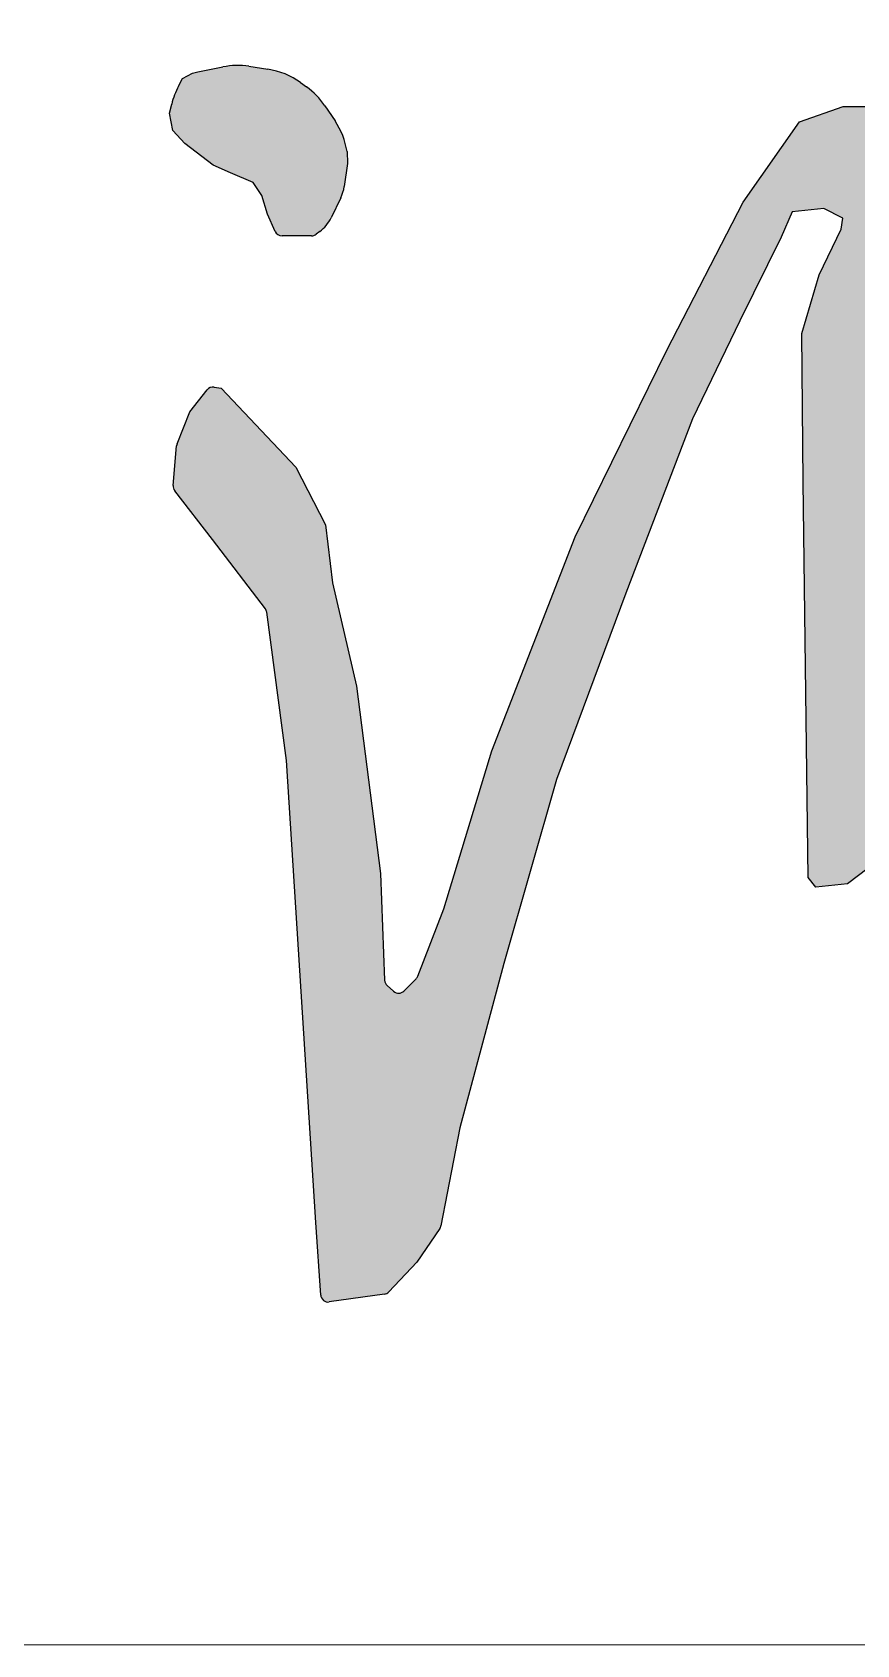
# Model space of a CAD drawing. Extents: x 69728788 to 150163257, y 20675998 to 43663798.
# Drawn here: x 74288469 to 74288730, y 21846972 to 21847482 of the extents above; entities that cross this region are included whole.
import ezdxf

# ---------------------------------------------------------------- set-up
doc = ezdxf.new("R2010")
doc.units = 0
doc.header["$LTSCALE"] = 1000
doc.header["$MEASUREMENT"] = 0
doc.layers.add('图框', color=253, linetype='CONTINUOUS')
doc.layers.add('外框线', color=255, linetype='CONTINUOUS')
doc.layers.add('标注', color=4, linetype='CONTINUOUS', lineweight=20)

# ---------------------------------------------------------------- blocks, each defined once
blk = doc.blocks.new('龚海波')
at = {"layer": '外框线'}
h = blk.add_hatch(color=256, dxfattribs=at)
h.paths.add_polyline_path([(-273118.54, 46540.35, -0.161092), (-273117.36, 46536.78), (-273117.36, 46520.48, 0.059171), (-273117.19, 46519.07), (-273101.51, 46453.98), (-273078.65, 46388.18), (-273069.17, 46359.79), (-273069.17, 46348.43), (-273074.86, 46342.11), (-273088.12, 46337.07), (-273131.7, 46326.97), (-273174.65, 46309.3), (-273203.07, 46289.1), (-273206.86, 46278.37), (-273197.39, 46268.28), (-273177.17, 46256.92), (-273132.96, 46254.39), (-273083.07, 46256.92), (-273051.49, 46258.18), (-273035.7, 46268.91), (-273024.33, 46280.27), (-273018.64, 46297.94), (-273021.17, 46308.67), (-273017.38, 46315.61), (-272986.43, 46314.35), (-272880.33, 46319.4), (-272714.08, 46336.43), (-272624.54, 46338.88), (-272620.04, 46337.05), (-272619.41, 46334.52, -0.351664), (-272622.54, 46327.7), (-272632.65, 46322.65), (-272686.69, 46287.55), (-272795.68, 46202.05), (-272884.84, 46116.55), (-272957.8, 46042.75), (-272961.14, 46039.41, 0.182737), (-272963.91, 46032.53), (-272963.91, 46027.93), (-272959.35, 46028.59, 0.107749), (-272954.85, 46031), (-272940.49, 46043.25), (-272791.17, 46173.25), (-272677.68, 46252.45), (-272617.02, 46297.64, -0.146318), (-272603.92, 46304.42), (-272588.77, 46309.94), (-272552.42, 46330.08), (-272531.71, 46348.08), (-272533.51, 46357.08), (-272550.62, 46365.18), (-272595.66, 46369.68), (-272702.84, 46367.88), (-272786.82, 46357.1), (-272872.39, 46350.8), (-272995.79, 46346.3), (-273028.21, 46346.3), (-273036.32, 46356.2), (-273048.03, 46400.3), (-273069.27, 46481.73), (-273083.91, 46526.18), (-273091.8, 46572.32), (-273094.38, 46614.72, -0.229187), (-273091.4, 46621.97), (-273070.45, 46640.74), (-273025.41, 46682.37), (-273014.64, 46692.67, -0.163206), (-273009.46, 46695.1), (-272991.62, 46697.17, 0.182466), (-272985.97, 46700.09), (-272973.04, 46714.44), (-272957.59, 46729.88, 0.112028), (-272955.47, 46733.25), (-272950.68, 46746.8, 0.355152), (-272954.5, 46757.49), (-272963.51, 46762.96, 0.105653), (-272967.06, 46764.19), (-272975.77, 46765.28, 0.158327), (-272981.23, 46764.23), (-272991.18, 46758.75, 0.229319), (-272995.72, 46752.34), (-272996.23, 46749.24, -0.149826), (-272998.59, 46744.52), (-273005.21, 46737.55, -0.170427), (-273010.52, 46734.84), (-273015.95, 46734.1, 0.205569), (-273022.03, 46730.44), (-273029.91, 46719.51), (-273030.04, 46717.08, -0.389723), (-273038.74, 46708.56), (-273060.06, 46707.88, -0.298366), (-273068.47, 46713.02), (-273068.65, 46713.38, 0.282824), (-273076.55, 46718.52), (-273088.94, 46718.84, -0.213806), (-273095.58, 46722.02), (-273108.57, 46737.36, 0.241802), (-273116.17, 46740.51), (-273126.57, 46739.67, -0.296225), (-273135.19, 46744.33), (-273135.77, 46745.39), (-273147.6, 46756.08), (-273167.99, 46771.99, 0.183189), (-273174.09, 46773.87), (-273177.06, 46773.69, 0.143474), (-273181.82, 46771.96), (-273184.29, 46770.15, 0.248651), (-273187.96, 46762.56), (-273187.44, 46748.08, 0.093275), (-273182.54, 46726.43), (-273169.01, 46695.16), (-273141.98, 46629.89), (-273131.28, 46606.82), (-273134.09, 46592.76), (-273156.19, 46546.36), (-273184.91, 46473.22), (-273202.93, 46419.2), (-273211.37, 46392.2), (-273219.82, 46392.2), (-273224.32, 46406.26), (-273227.14, 46414.7), (-273220.94, 46421.45), (-273220.38, 46447.9), (-273220.94, 46518.23), (-273212.5, 46521.6), (-273210.81, 46542.42), (-273209.68, 46579.56), (-273214.19, 46585.74), (-273237.27, 46585.74), (-273254.73, 46579.56), (-273277.25, 46547.49), (-273307.66, 46488.41), (-273344.33, 46413.93), (-273377.55, 46328.4), (-273396.7, 46265.39), (-273407.39, 46237.82), (-273412.7, 46232.52, -0.398668), (-273416.83, 46232.41), (-273419.4, 46234.72, -0.202683), (-273420.39, 46236.84), (-273422.03, 46279.45), (-273431.61, 46354.29), (-273441.19, 46395.53), (-273444.01, 46418.6), (-273455.83, 46441.67), (-273485.68, 46473.18), (-273488.43, 46473.66, 0.27777), (-273491.32, 46472.55), (-273498.14, 46463.79), (-273503.26, 46451.02, 0.073618), (-273503.46, 46450.16), (-273504.84, 46434.39, 0.189344), (-273504.22, 46432.28), (-273489.08, 46412.83), (-273467.54, 46384.52), (-273459.61, 46324.51), (-273447.82, 46140.08), (-273445.92, 46111.13, 0.436729), (-273442.51, 46108.36), (-273420.52, 46111.49, 0.16879), (-273418.77, 46112.4), (-273407.49, 46124.26), (-273398.37, 46137.63, 0.102966), (-273397.9, 46138.76), (-273390.44, 46177.91), (-273372.75, 46243.54), (-273351.84, 46316.96), (-273324.05, 46391.43), (-273297.46, 46461.01), (-273278.51, 46500.14), (-273262.09, 46533.59), (-273257.67, 46543.69), (-273245.04, 46544.95), (-273237.46, 46541.16), (-273238.09, 46536.74), (-273246.93, 46518.44), (-273253.88, 46495.09), (-273253.25, 46435.77), (-273251.32, 46277.84), (-273248.17, 46274.05), (-273235.53, 46275.32), (-273227.32, 46281.63), (-273216.59, 46296.77), (-273208.38, 46310.66), (-273198.27, 46329.59), (-273190.62, 46363.25), (-273182.41, 46399.23), (-273167.88, 46457.92), (-273145.15, 46515.98), (-273132.7, 46545.01, -0.469667), (-273123.84, 46547.63)])
h.paths.add_polyline_path([(-273105.22, 46631.06, -0.288827), (-273111.45, 46634.07), (-273113.86, 46637.36, -0.065977), (-273115, 46639.44), (-273120.29, 46653.08), (-273127.33, 46677.01, 0.044377), (-273127.91, 46678.49, -0.02429), (-273127.56, 46677.69), (-273140.18, 46710.56, -0.091237), (-273140.77, 46713.76), (-273140.79, 46721.95), (-273139.56, 46730.61), (-273136.01, 46731.62), (-273131.24, 46730.67), (-273123.5, 46728.09, -0.144533), (-273119.32, 46725.17), (-273113.5, 46717.91, 0.074132), (-273111.56, 46716.11), (-273103.15, 46710.36, 0.138918), (-273098.5, 46708.8), (-273089.76, 46708.38, -0.194331), (-273083.64, 46705.56), (-273074.56, 46695.92), (-273069.43, 46688.93, -0.202294), (-273067.81, 46682.13), (-273068.68, 46676.86, -0.204654), (-273072.49, 46670.91), (-273078.45, 46666.85, 0.089425), (-273080.73, 46664.61), (-273093.61, 46646.42), (-273100.28, 46634.99), (-273102.15, 46631.88)], flags=16)
h.paths.add_polyline_path([(-273063.67, 46314.73), (-273053.18, 46314.35), (-273049.81, 46311.36), (-273049.81, 46304.99), (-273055.81, 46294.88), (-273065.55, 46282.16), (-273072.29, 46279.16), (-273087.65, 46280.66), (-273103.76, 46279.53), (-273108.63, 46281.03), (-273112.38, 46285.52), (-273112.01, 46290.02), (-273110.02, 46295.27), (-273104.51, 46301.62), (-273091.4, 46308.36), (-273079.04, 46312.85)], flags=16)
h.paths.add_polyline_path([(-273390.82, 46696.96), (-273388.08, 46692), (-273387.26, 46683.64), (-273387.61, 46669.41, 0.170281), (-273384.55, 46659.97), (-273380.78, 46655.01), (-273374.3, 46654.67), (-273366.76, 46656.61, 0.103189), (-273361.26, 46659.32), (-273357.36, 46662.37, 0.062296), (-273354.73, 46665.01), (-273350.08, 46671.03), (-273345.88, 46679.16, 0.141144), (-273344.25, 46687.3), (-273345.31, 46700), (-273349.55, 46712.16, 0.087273), (-273352.09, 46716.7), (-273362.96, 46730.03, 0.128318), (-273369.07, 46734.5), (-273378.4, 46738.18, 0.060575), (-273381.91, 46739.1), (-273392.72, 46740.56), (-273403.3, 46742.94), (-273411.82, 46745.33), (-273426.49, 46747.38), (-273432.97, 46747.03), (-273440.82, 46744.99), (-273442.98, 46744.03, 0.142069), (-273449.37, 46738.64), (-273451.05, 46736.13), (-273452.08, 46729.31), (-273452.08, 46724.2), (-273450.03, 46722.15), (-273443.73, 46709.96, 0.158988), (-273437.11, 46703.43), (-273432.03, 46700.89, 0.091187), (-273426.82, 46699.38), (-273418.29, 46698.53, 0.078859), (-273413.59, 46698.8), (-273405, 46700.68), (-273403.11, 46700.93, -0.22636)], flags=17)
h.paths.add_polyline_path([(-273481.97, 46559.2), (-273472.86, 46555.3), (-273469.39, 46550.1), (-273467.22, 46542.73), (-273464.12, 46535.83, 0.295053), (-273461.38, 46534.06), (-273449.57, 46534.06, 0.162181), (-273447.77, 46534.66), (-273446.29, 46535.78, 0.119743), (-273441.78, 46541.24), (-273437.9, 46549.26, 0.078472), (-273436.54, 46553.74), (-273435.27, 46562.89), (-273435.41, 46567.71, 0.110904), (-273440.21, 46579.95), (-273444.3, 46586.01, 0.087686), (-273451.57, 46593.51), (-273453.96, 46595.24, 0.119431), (-273467.04, 46600.59), (-273474.58, 46601.74, 0.087256), (-273484.97, 46601.5), (-273494.98, 46599.5), (-273497.15, 46599.07), (-273501.05, 46596.9), (-273502.68, 46593.84, 0.064845), (-273505.42, 46586.59), (-273506.26, 46583.03), (-273504.95, 46576.1), (-273500.18, 46570.9), (-273488.91, 46562.23)])
for points in [[(-273485.68, 46473.18), (-273455.83, 46441.67), (-273444.01, 46418.6), (-273441.19, 46395.53), (-273431.61, 46354.29), (-273422.03, 46279.45), (-273420.39, 46236.84, 0.202683), (-273419.4, 46234.72), (-273416.83, 46232.41, 0.398668), (-273412.7, 46232.52), (-273407.84, 46237.37, 0.10428), (-273407.16, 46238.41), (-273396.7, 46265.39), (-273377.55, 46328.4), (-273344.33, 46413.93), (-273307.66, 46488.41), (-273277.25, 46547.49), (-273254.73, 46579.56), (-273237.27, 46585.74), (-273214.19, 46585.74), (-273209.68, 46579.56), (-273210.81, 46542.42), (-273212.5, 46521.6), (-273220.94, 46518.23), (-273220.38, 46447.9), (-273220.94, 46421.45), (-273227.14, 46414.7), (-273224.32, 46406.26), (-273219.82, 46392.2), (-273211.37, 46392.2), (-273202.93, 46419.2), (-273184.91, 46473.22), (-273156.19, 46546.36), (-273134.09, 46592.76), (-273131.28, 46606.82), (-273141.98, 46629.89), (-273169.01, 46695.16), (-273182.54, 46726.43, -0.093275), (-273187.44, 46748.08), (-273187.96, 46762.56, -0.248651), (-273184.29, 46770.15), (-273181.82, 46771.96, -0.143474), (-273177.06, 46773.69), (-273174.09, 46773.87, -0.183189), (-273167.99, 46771.99), (-273147.6, 46756.08), (-273135.77, 46745.39), (-273135.19, 46744.33, 0.296225), (-273126.57, 46739.67), (-273116.17, 46740.51, -0.241802), (-273108.57, 46737.36), (-273095.58, 46722.02, 0.213806), (-273088.94, 46718.84), (-273076.55, 46718.52, -0.282824), (-273068.65, 46713.38), (-273068.47, 46713.02, 0.298366), (-273060.06, 46707.88), (-273038.74, 46708.56, 0.389723), (-273030.04, 46717.08), (-273029.91, 46719.51), (-273022.03, 46730.44, -0.205569), (-273015.95, 46734.1), (-273010.52, 46734.84, 0.170427), (-273005.21, 46737.55), (-272998.59, 46744.52, 0.149826), (-272996.23, 46749.24), (-272995.72, 46752.34, -0.229319), (-272991.18, 46758.75), (-272981.23, 46764.23, -0.158327), (-272975.77, 46765.28), (-272967.06, 46764.19, -0.105653), (-272963.51, 46762.96), (-272954.5, 46757.49, -0.355152), (-272950.68, 46746.8), (-272955.47, 46733.25, -0.112028), (-272957.59, 46729.88), (-272973.04, 46714.44), (-272985.97, 46700.09, -0.182466), (-272991.62, 46697.17), (-273009.46, 46695.1, 0.163206), (-273014.64, 46692.67), (-273025.41, 46682.37), (-273070.45, 46640.74), (-273091.4, 46621.97, 0.229187), (-273094.38, 46614.72), (-273091.8, 46572.32), (-273083.91, 46526.18), (-273069.27, 46481.73), (-273048.03, 46400.3), (-273036.32, 46356.2), (-273028.21, 46346.3), (-272995.79, 46346.3), (-272872.39, 46350.8), (-272786.82, 46357.1), (-272702.84, 46367.88), (-272595.66, 46369.68), (-272550.62, 46365.18), (-272533.51, 46357.08), (-272531.71, 46348.08), (-272552.42, 46330.08), (-272588.77, 46309.94), (-272603.92, 46304.42, 0.146318), (-272617.02, 46297.64), (-272677.68, 46252.45), (-272791.17, 46173.25), (-272940.49, 46043.25), (-272954.85, 46031, -0.107749), (-272959.35, 46028.59), (-272963.91, 46027.93), (-272963.91, 46032.53, -0.182737), (-272961.14, 46039.41), (-272957.8, 46042.75), (-272884.84, 46116.55), (-272795.68, 46202.05), (-272686.69, 46287.55), (-272632.65, 46322.65), (-272622.54, 46327.7, 0.351664), (-272619.41, 46334.52), (-272620.04, 46337.05), (-272624.54, 46338.88), (-272714.08, 46336.43), (-272880.33, 46319.4), (-272986.43, 46314.35), (-273017.38, 46315.61), (-273021.17, 46308.67), (-273018.64, 46297.94), (-273024.33, 46280.27), (-273035.7, 46268.91), (-273051.49, 46258.18), (-273083.07, 46256.92), (-273132.96, 46254.39), (-273177.17, 46256.92), (-273197.39, 46268.28), (-273206.86, 46278.37), (-273203.07, 46289.1), (-273174.65, 46309.3), (-273131.7, 46326.97), (-273088.12, 46337.07), (-273074.86, 46342.11), (-273069.17, 46348.43), (-273069.17, 46359.79), (-273078.65, 46388.18), (-273101.51, 46453.98), (-273117.19, 46519.07, -0.059171), (-273117.36, 46520.48), (-273117.36, 46536.78, 0.156412), (-273118.48, 46540.26), (-273123.22, 46546.77), (-273124.1, 46547.79, 0.454299), (-273132.7, 46545.01), (-273145.15, 46515.98), (-273167.88, 46457.92), (-273182.41, 46399.23), (-273190.62, 46363.25), (-273198.27, 46329.59), (-273208.38, 46310.66), (-273216.59, 46296.77), (-273227.32, 46281.63), (-273235.53, 46275.32), (-273248.17, 46274.05), (-273251.32, 46277.84), (-273253.25, 46435.77), (-273253.88, 46495.09), (-273246.93, 46518.44), (-273238.09, 46536.74), (-273237.46, 46541.16), (-273245.04, 46544.95), (-273257.67, 46543.69), (-273262.09, 46533.59), (-273278.51, 46500.14), (-273297.46, 46461.01), (-273324.05, 46391.43), (-273351.84, 46316.96), (-273372.75, 46243.54), (-273390.44, 46177.91), (-273397.9, 46138.76, -0.102966), (-273398.37, 46137.63), (-273407.49, 46124.26), (-273418.77, 46112.4, -0.16879), (-273420.52, 46111.49), (-273442.51, 46108.36, -0.436729), (-273445.92, 46111.13), (-273447.82, 46140.08), (-273459.61, 46324.51), (-273467.44, 46383.73, 0.13044), (-273468.03, 46385.16), (-273489.08, 46412.83), (-273504.22, 46432.28, -0.189344), (-273504.84, 46434.39), (-273503.46, 46450.16, -0.073618), (-273503.26, 46451.02), (-273498.14, 46463.79), (-273491.32, 46472.55, -0.27777), (-273488.43, 46473.66)], [(-273494.98, 46599.5), (-273484.97, 46601.5, -0.087256), (-273474.58, 46601.74), (-273467.04, 46600.59, -0.119431), (-273453.96, 46595.24), (-273451.57, 46593.51, -0.087686), (-273444.3, 46586.01), (-273440.21, 46579.95, -0.110904), (-273435.41, 46567.71), (-273435.27, 46562.89), (-273436.54, 46553.74, -0.078472), (-273437.9, 46549.26), (-273441.78, 46541.24, -0.119743), (-273446.29, 46535.78), (-273447.77, 46534.66, -0.162181), (-273449.57, 46534.06), (-273461.38, 46534.06, -0.295053), (-273464.12, 46535.83), (-273467.22, 46542.73), (-273469.39, 46550.1), (-273472.86, 46555.3), (-273481.97, 46559.2), (-273488.91, 46562.23), (-273500.18, 46570.9), (-273504.95, 46576.1), (-273506.26, 46583.03), (-273505.42, 46586.59, -0.064845), (-273502.68, 46593.84), (-273501.05, 46596.9), (-273497.15, 46599.07)]]:
    blk.add_lwpolyline(points, format="xyb", close=True, dxfattribs=at)

msp = doc.modelspace()

# ---------------------------------------------------------------- linework, layer by layer
at = {"layer": '标注'}
msp.add_line((74286845.68, 21846971.93, 6.89), (74289973.74, 21846971.93, 6.89), dxfattribs=at)

# ---------------------------------------------------------------- block references
at = {"layer": '图框', "color": 0, "xscale": 0.7919999957084656, "yscale": 0.7919999994337559, "zscale": 0.7920000000000001}
msp.add_blockref('龚海波', (74505129.74, 21810562.51, 6.89), dxfattribs=at)

doc.saveas('drawing.dxf')
